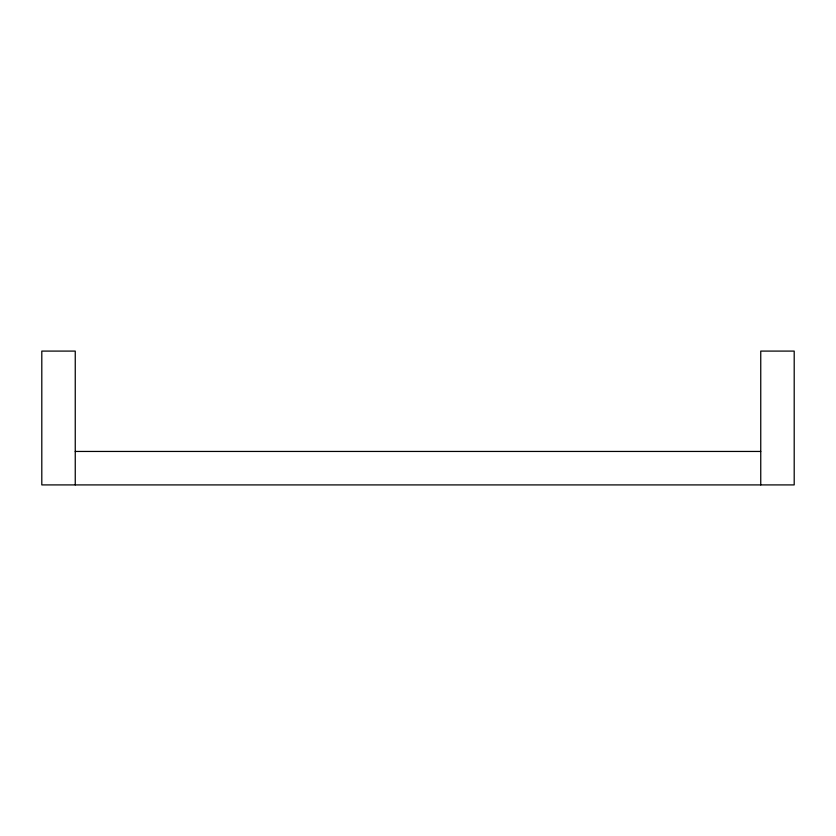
<?xml version="1.0" encoding="UTF-8"?>
<svg xmlns="http://www.w3.org/2000/svg" width="836" height="836" viewBox="0 0 836 836"><rect width="100%" height="100%" fill="white"/><g stroke="black" fill="none" stroke-linecap="round" stroke-linejoin="round"><path stroke-width="1.25" d="M75.25 451.45L760.75 451.45M760.75 484.911L760.75 351.089L794.2 351.089L794.2 484.911L41.8 484.911L41.8 351.089L75.25 351.089L75.25 484.911"/></g></svg>
